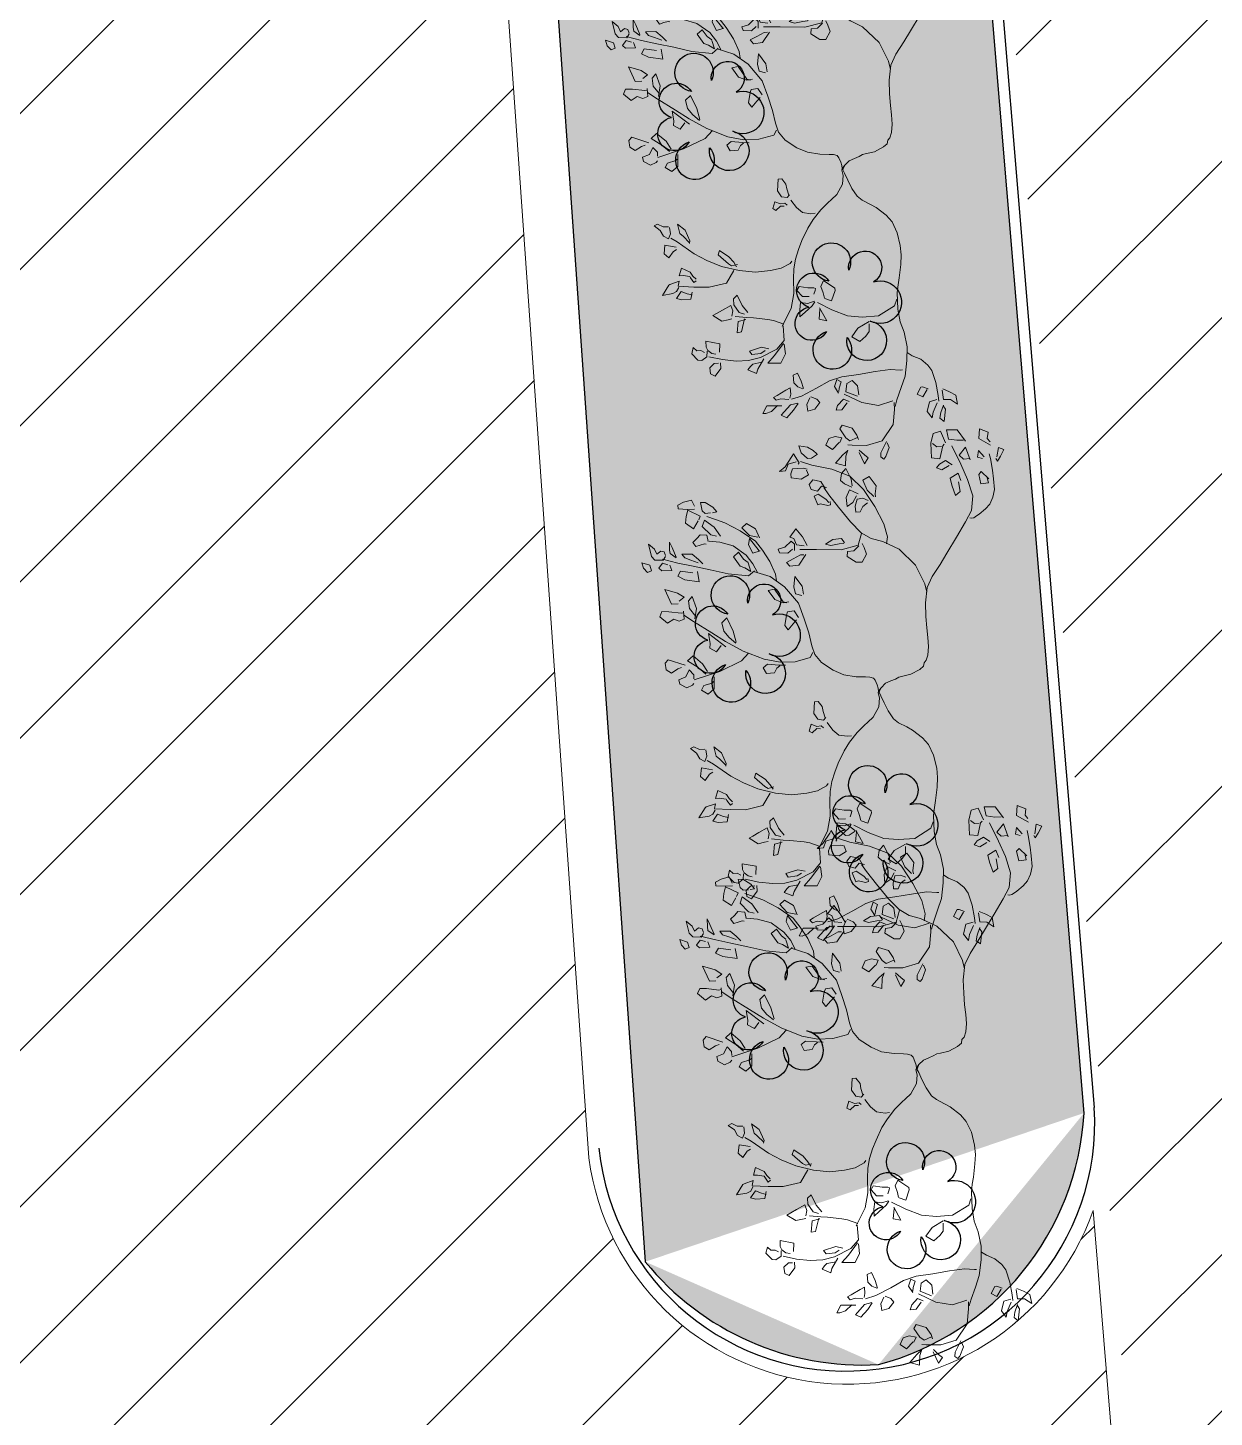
# Model space of a CAD drawing. Header units: millimetres. Extents: x 5637 to 6048, y 3385 to 3927.
# Drawn here: x 5665.1 to 5675.84, y 3657.66 to 3670.24 of the extents above; entities that cross this region are included whole.
import ezdxf

# ---------------------------------------------------------------- set-up
doc = ezdxf.new("R2010")
doc.units = ezdxf.units.MM
for name, color, linetype, lineweight in [('hatch', 253, 'Continuous', 13), ('road', 19, 'Continuous', 30), ('trees new', 7, 'Continuous', 20)]:
    doc.layers.add(name, color=color, linetype=linetype, lineweight=lineweight)
doc.layers.add('plants1', color=7, linetype='Continuous', true_color=0x89ee5d)
pattern_1 = [(45, (2816.3681, -1263.7476), (-0.265165043, 0.265165043), []), (135, (2816.3681, -1263.7476), (-0.79549513, 0.265165043), [0.9375, -0.5625])]
pattern_2 = [(45, (2816.3681, -1263.7476), (-0.70710678, 0.70710678), [])]

# ---------------------------------------------------------------- blocks, each defined once
blk = doc.blocks.new('F1')
at = {"color": 92, "linetype": 'Continuous'}
for p, q in [((1.0816, 0.0562), (1.0771, 0.0451)), ((1.0966, 0.0606), (1.0816, 0.0562)), ((1.0899, 0.048), (1.0966, 0.0606)), ((1.0908, 0.0362), (1.0899, 0.048)), ((1.0771, 0.0451), (1.0736, 0.0333)), ((1.0758, 0.0326), (1.0908, 0.0362)), ((1.0923, 0.025), (1.0969, 0.0134)), ((1.1136, 0.021), (1.0976, 0.026)), ((1.1134, 0.0339), (1.1003, 0.0372)), ((1.1016, 0.0366), (1.1071, 0.0411)), ((1.1071, 0.0411), (1.1274, 0.0409)), ((1.1228, 0.0333), (1.1134, 0.0339)), ((1.1274, 0.0409), (1.1228, 0.0333)), ((0.2958, -0.0077), (0.2984, 0.0018)), ((0.2984, 0.0018), (0.3104, -0.003)), ((1.0756, 0.009), (1.0733, -0.0005)), ((1.0901, 0.0012), (1.0771, 0.0072)), ((1.0861, -0.0088), (1.0901, 0.0012)), ((1.0969, 0.0134), (1.1136, 0.0111)), ((1.1234, 0.02), (1.1136, 0.021)), ((1.1136, 0.0111), (1.1234, 0.02)), ((0.2826, -0.0278), (0.2878, -0.0224)), ((0.2936, -0.0212), (0.2844, -0.0421)), ((0.3118, -0.0088), (0.2958, -0.0077)), ((0.3104, -0.003), (0.3188, -0.0071)), ((0.3188, -0.0071), (0.3148, -0.0102)), ((0.3498, -0.0187), (0.3388, -0.0326)), ((0.3568, -0.0187), (0.3463, -0.0224)), ((0.3595, -0.0313), (0.3568, -0.0187)), ((1.0733, -0.0005), (1.0739, -0.0036)), ((1.0739, -0.0036), (1.0861, -0.0088)), ((0.2678, -0.0425), (0.2719, -0.0276)), ((0.2844, -0.0421), (0.2678, -0.0425)), ((0.2719, -0.0276), (0.2826, -0.0278)), ((0.3138, -0.0299), (0.3043, -0.0404)), ((0.3043, -0.0404), (0.3156, -0.0409)), ((0.3156, -0.0409), (0.3171, -0.0326)), ((0.3388, -0.0326), (0.344, -0.0365)), ((0.344, -0.0365), (0.3595, -0.0313)), ((1.0482, -0.0369), (1.0488, -0.0402)), ((0.2904, -0.0636), (0.2731, -0.0792)), ((0.2903, -0.0781), (0.2891, -0.0672)), ((0.3211, -0.0529), (0.3004, -0.0626)), ((0.3004, -0.0626), (0.3151, -0.0721)), ((0.3151, -0.0721), (0.321, -0.0645)), ((0.321, -0.0645), (0.3191, -0.0539)), ((0.357, -0.0651), (0.3455, -0.0711)), ((0.3758, -0.0649), (0.3596, -0.069)), ((0.3828, -0.0721), (0.3758, -0.0649)), ((0.9311, -0.0574), (0.9423, -0.0601)), ((0.9423, -0.0601), (0.9618, -0.0856)), ((1.17, -0.052), (1.1898, -0.0597)), ((1.1796, -0.0467), (1.1721, -0.0508)), ((1.1956, -0.051), (1.1796, -0.0467)), ((1.1898, -0.0597), (1.1968, -0.0593)), ((1.2, -0.0541), (1.1956, -0.051)), ((1.1968, -0.0593), (1.2, -0.0541)), ((0.2731, -0.0792), (0.2748, -0.0972)), ((0.2748, -0.0972), (0.2898, -0.0924)), ((0.2898, -0.0924), (0.2903, -0.0781)), ((0.3321, -0.0823), (0.326, -0.0939)), ((0.3425, -0.0984), (0.334, -0.0872)), ((0.3455, -0.0711), (0.3551, -0.0835)), ((0.3551, -0.0835), (0.3663, -0.0796)), ((0.3663, -0.0796), (0.3828, -0.0721)), ((0.9618, -0.0856), (0.9662, -0.1123)), ((1.189, -0.0963), (1.1961, -0.087)), ((1.211, -0.0856), (1.1926, -0.0963)), ((1.1961, -0.087), (1.2005, -0.08)), ((1.2005, -0.08), (1.211, -0.0856)), ((0.2968, -0.0966), (0.2781, -0.1073)), ((0.2781, -0.1073), (0.2829, -0.1187)), ((0.3021, -0.1009), (0.2993, -0.0986)), ((0.3044, -0.1108), (0.2998, -0.1183)), ((0.324, -0.1036), (0.3021, -0.1009)), ((0.3033, -0.1032), (0.3044, -0.1108)), ((0.3241, -0.1177), (0.324, -0.1036)), ((0.326, -0.0939), (0.3331, -0.1036)), ((0.3331, -0.1036), (0.3398, -0.1081)), ((0.3398, -0.1081), (0.3425, -0.0984)), ((0.9662, -0.1123), (0.9666, -0.1371)), ((0.9726, -0.1003), (0.9854, -0.1179)), ((0.9896, -0.0986), (0.9766, -0.0999)), ((0.9974, -0.1036), (0.9896, -0.0986)), ((1.0073, -0.1127), (0.9974, -0.1036)), ((1.0008, -0.1268), (1.0073, -0.1127)), ((1.0816, -0.1092), (1.0738, -0.1191)), ((1.0966, -0.1059), (1.0816, -0.1092)), ((1.0936, -0.1278), (1.0993, -0.1079)), ((1.1531, -0.1117), (1.1498, -0.1289)), ((1.1641, -0.1026), (1.1531, -0.1117)), ((1.1713, -0.0995), (1.1641, -0.1026)), ((1.1748, -0.1133), (1.168, -0.1013)), ((1.1706, -0.1206), (1.1748, -0.1133)), ((1.201, -0.1179), (1.1908, -0.1156)), ((1.192, -0.1158), (1.1996, -0.1231)), ((0.2829, -0.1187), (0.2996, -0.121)), ((0.2996, -0.121), (0.3241, -0.1177)), ((0.9666, -0.1371), (0.959, -0.1645)), ((0.9854, -0.1179), (1.0008, -0.1268)), ((1.0738, -0.1191), (1.0799, -0.1274)), ((1.0748, -0.145), (1.0778, -0.1373)), ((1.0778, -0.1373), (1.0886, -0.1398)), ((1.0799, -0.1274), (1.0936, -0.1278)), ((1.0886, -0.1398), (1.0944, -0.1396)), ((1.1093, -0.121), (1.1064, -0.1307)), ((1.1064, -0.1307), (1.1178, -0.1396)), ((1.1241, -0.1317), (1.1119, -0.1241)), ((1.1178, -0.1396), (1.1261, -0.1413)), ((1.1261, -0.1413), (1.1241, -0.1317)), ((1.1498, -0.1289), (1.1566, -0.132)), ((1.1566, -0.132), (1.1706, -0.1206)), ((1.171, -0.1272), (1.1698, -0.1388)), ((1.1698, -0.1388), (1.1741, -0.1487)), ((1.1795, -0.1301), (1.171, -0.1272)), ((1.1918, -0.1411), (1.1793, -0.1311)), ((1.1996, -0.1231), (1.2145, -0.1338)), ((1.2173, -0.117), (1.201, -0.1179)), ((1.2145, -0.1338), (1.2173, -0.117)), ((0.9224, -0.1628), (0.9116, -0.1827)), ((0.9261, -0.162), (0.9224, -0.1628)), ((0.9439, -0.1661), (0.9261, -0.162)), ((1.0868, -0.1479), (1.0748, -0.145)), ((1.0969, -0.1398), (1.0868, -0.1479)), ((1.1741, -0.1487), (1.1858, -0.1527)), ((1.1858, -0.1527), (1.1918, -0.1411)), ((0.9116, -0.1827), (0.9216, -0.1862)), ((0.9216, -0.1862), (0.9322, -0.1812)), ((0.9322, -0.1812), (0.9406, -0.1783)), ((0.9411, -0.1775), (0.9439, -0.1661)), ((0.959, -0.1645), (0.9493, -0.1893)), ((0.9574, -0.185), (0.9782, -0.1711)), ((0.9769, -0.1841), (0.9599, -0.1841)), ((0.9782, -0.1711), (0.9769, -0.1841)), ((1.1073, -0.1854), (1.1106, -0.1754)), ((1.1106, -0.1754), (1.1158, -0.1696)), ((1.1158, -0.1696), (1.1273, -0.1771)), ((1.1273, -0.1771), (1.1319, -0.1883)), ((0.3648, -0.2191), (0.3791, -0.2059)), ((0.3791, -0.2059), (0.3928, -0.2061)), ((0.3976, -0.2079), (0.3878, -0.2202)), ((0.3928, -0.2061), (0.3978, -0.205)), ((0.9261, -0.1951), (0.9251, -0.198)), ((0.9251, -0.198), (0.9259, -0.2077)), ((0.9259, -0.2077), (0.9251, -0.2226)), ((0.9292, -0.1953), (0.9261, -0.1951)), ((0.9359, -0.1968), (0.9292, -0.1953)), ((0.9414, -0.2156), (0.9402, -0.2042)), ((0.9476, -0.1953), (0.9521, -0.2055)), ((0.9556, -0.1978), (0.9482, -0.1941)), ((0.9521, -0.2055), (0.9517, -0.2175)), ((0.9672, -0.2084), (0.9556, -0.1978)), ((0.9756, -0.2164), (0.9672, -0.2084)), ((1.0828, -0.2042), (1.0701, -0.2115)), ((1.0951, -0.1992), (1.0828, -0.2042)), ((1.0869, -0.2164), (1.0928, -0.209)), ((1.0928, -0.209), (1.0956, -0.2001)), ((1.1211, -0.191), (1.1094, -0.187)), ((1.1203, -0.2063), (1.1243, -0.2183)), ((1.1326, -0.2121), (1.1206, -0.2057)), ((1.1319, -0.1883), (1.1211, -0.191)), ((0.372, -0.2291), (0.3648, -0.2191)), ((0.3878, -0.2202), (0.372, -0.2291)), ((0.405, -0.217), (0.402, -0.2262)), ((0.402, -0.2262), (0.4045, -0.2353)), ((0.4158, -0.2249), (0.4093, -0.2175)), ((0.4253, -0.2282), (0.4158, -0.2249)), ((0.4263, -0.2357), (0.4253, -0.2282)), ((0.4778, -0.2202), (0.4843, -0.2162)), ((0.4912, -0.233), (0.482, -0.2253)), ((0.4843, -0.2162), (0.495, -0.2113)), ((0.495, -0.2113), (0.5087, -0.217)), ((0.5098, -0.2268), (0.5017, -0.2429)), ((0.5087, -0.217), (0.5098, -0.2268)), ((0.9251, -0.2226), (0.9321, -0.2255)), ((0.9321, -0.2255), (0.9414, -0.2156)), ((0.9517, -0.2175), (0.9641, -0.2177)), ((0.9641, -0.2177), (0.9756, -0.2164)), ((1.0701, -0.2115), (1.0743, -0.2187)), ((1.0743, -0.2187), (1.0869, -0.2164)), ((1.1063, -0.2195), (1.0958, -0.2212)), ((1.0958, -0.2212), (1.1004, -0.2282)), ((1.1004, -0.2282), (1.1106, -0.2421)), ((1.1129, -0.2202), (1.1063, -0.2195)), ((1.1154, -0.2351), (1.1156, -0.222)), ((1.1243, -0.2183), (1.1431, -0.232)), ((1.1271, -0.2326), (1.1294, -0.2576)), ((1.1464, -0.2224), (1.1326, -0.2121)), ((1.1431, -0.232), (1.1464, -0.2224)), ((0.3721, -0.2483), (0.355, -0.2591)), ((0.3831, -0.2456), (0.3721, -0.2483)), ((0.3811, -0.2591), (0.3855, -0.246)), ((0.3955, -0.2346), (0.3901, -0.2498)), ((0.3901, -0.2498), (0.4036, -0.2537)), ((0.4106, -0.2419), (0.3993, -0.2369)), ((0.4036, -0.2537), (0.4183, -0.251)), ((0.4045, -0.2353), (0.4168, -0.2373)), ((0.4183, -0.251), (0.4106, -0.2419)), ((0.4168, -0.2373), (0.4263, -0.2357)), ((0.4796, -0.2493), (0.473, -0.2551)), ((0.473, -0.2551), (0.476, -0.2698)), ((0.4823, -0.2585), (0.4805, -0.2504)), ((0.4935, -0.2431), (0.4912, -0.233)), ((0.5017, -0.2429), (0.4935, -0.2431)), ((0.7644, -0.2585), (0.7747, -0.2541)), ((0.7739, -0.2529), (0.7789, -0.2568)), ((0.7915, -0.2556), (0.7887, -0.2593)), ((0.884, -0.2388), (0.8881, -0.2413)), ((1.0176, -0.2388), (1.0335, -0.2498)), ((1.0241, -0.2382), (1.0401, -0.2346)), ((1.0401, -0.2346), (1.0561, -0.2407)), ((1.0583, -0.2626), (1.0449, -0.2531)), ((1.0561, -0.2407), (1.0583, -0.2626)), ((1.1106, -0.2421), (1.1146, -0.2477)), ((1.1146, -0.2477), (1.1189, -0.2429)), ((1.1189, -0.2429), (1.1154, -0.2351)), ((1.1381, -0.2489), (1.1273, -0.2396)), ((1.1426, -0.2582), (1.1381, -0.2489)), ((0.355, -0.2591), (0.3643, -0.2655)), ((0.3643, -0.2655), (0.376, -0.2661)), ((0.376, -0.2661), (0.3811, -0.2591)), ((0.413, -0.28), (0.418, -0.2787)), ((0.418, -0.2787), (0.4198, -0.2835)), ((0.476, -0.2698), (0.4845, -0.281)), ((0.4863, -0.2719), (0.4823, -0.2585)), ((0.4845, -0.281), (0.4863, -0.2719)), ((0.7484, -0.2686), (0.7564, -0.2607)), ((0.7494, -0.2746), (0.7484, -0.2686)), ((0.769, -0.2738), (0.7494, -0.2746)), ((0.7564, -0.2607), (0.7644, -0.2585)), ((0.7782, -0.2659), (0.769, -0.2738)), ((0.7789, -0.2568), (0.7782, -0.2659)), ((0.7904, -0.2669), (0.7877, -0.2765)), ((0.7877, -0.2765), (0.7994, -0.279)), ((0.7887, -0.2593), (0.7904, -0.2669)), ((0.7939, -0.2661), (0.7935, -0.2601)), ((0.8019, -0.2732), (0.7939, -0.2661)), ((0.7994, -0.279), (0.8019, -0.2732)), ((1.0326, -0.2756), (1.0408, -0.2951)), ((1.0429, -0.2756), (1.0376, -0.269)), ((1.0463, -0.2905), (1.0429, -0.2756)), ((1.0514, -0.2701), (1.0696, -0.2785)), ((1.0621, -0.2876), (1.0576, -0.2727)), ((1.0696, -0.2785), (1.0771, -0.2798)), ((1.1294, -0.2576), (1.1428, -0.2632)), ((1.1428, -0.2632), (1.1426, -0.2582)), ((0.3806, -0.2986), (0.3793, -0.3125)), ((0.3918, -0.2905), (0.3806, -0.2986)), ((0.3888, -0.297), (0.3901, -0.2881)), ((0.3975, -0.3028), (0.3888, -0.297)), ((0.3958, -0.3137), (0.3975, -0.3028)), ((0.4025, -0.3011), (0.4096, -0.2874)), ((0.4063, -0.3075), (0.4025, -0.3011)), ((0.4203, -0.2999), (0.4063, -0.3075)), ((0.4096, -0.2874), (0.4146, -0.2819)), ((0.4198, -0.2835), (0.4183, -0.2957)), ((0.4183, -0.2957), (0.4203, -0.2999)), ((1.0408, -0.2951), (1.0463, -0.2905)), ((1.0663, -0.2912), (1.0621, -0.2876)), ((1.0724, -0.2947), (1.0663, -0.2912)), ((1.0771, -0.2798), (1.0724, -0.2947)), ((0.3255, -0.3262), (0.3305, -0.3162)), ((0.3305, -0.3162), (0.3351, -0.3096)), ((0.336, -0.3086), (0.3436, -0.3183)), ((0.3448, -0.3245), (0.336, -0.3363)), ((0.3436, -0.3183), (0.3448, -0.3245)), ((0.3616, -0.3303), (0.3626, -0.3235)), ((0.3641, -0.3243), (0.3715, -0.3206)), ((0.3715, -0.3206), (0.38, -0.3317)), ((0.3793, -0.3125), (0.3876, -0.3177)), ((0.3876, -0.3177), (0.3958, -0.3137)), ((0.4763, -0.3208), (0.4636, -0.3328)), ((0.4897, -0.3113), (0.4763, -0.3208)), ((0.4905, -0.3293), (0.4908, -0.3166)), ((0.5052, -0.3121), (0.5238, -0.322)), ((0.5067, -0.3212), (0.506, -0.3158)), ((0.5145, -0.3326), (0.5067, -0.3212)), ((0.5238, -0.322), (0.5273, -0.3373)), ((0.5587, -0.3133), (0.5433, -0.3274)), ((0.5718, -0.31), (0.5587, -0.3133)), ((0.561, -0.3272), (0.5722, -0.3231)), ((0.5722, -0.3231), (0.574, -0.3125)), ((0.6112, -0.3148), (0.6012, -0.3228)), ((0.6012, -0.3228), (0.6038, -0.3336)), ((0.6228, -0.3226), (0.6157, -0.3173)), ((0.6335, -0.3299), (0.6228, -0.3226)), ((0.9662, -0.3146), (0.9497, -0.3245)), ((0.9497, -0.3245), (0.9561, -0.3301)), ((0.9767, -0.304), (0.9662, -0.3146)), ((0.9662, -0.3286), (0.9782, -0.3187)), ((0.9782, -0.3187), (0.9799, -0.3094)), ((1.0103, -0.3115), (0.9879, -0.3084)), ((0.9889, -0.3065), (0.9934, -0.3189)), ((0.9934, -0.3189), (1.0124, -0.3187)), ((1.0124, -0.3187), (1.0103, -0.3115)), ((0.3248, -0.3409), (0.3255, -0.3262)), ((0.336, -0.3363), (0.3248, -0.3409)), ((0.3533, -0.338), (0.3388, -0.3489)), ((0.3388, -0.3489), (0.3435, -0.351)), ((0.3571, -0.356), (0.3518, -0.3429)), ((0.3556, -0.3394), (0.3533, -0.338)), ((0.364, -0.3479), (0.3616, -0.3303)), ((0.373, -0.3502), (0.364, -0.3479)), ((0.3796, -0.3489), (0.373, -0.3502)), ((0.38, -0.3317), (0.3796, -0.3489)), ((0.4636, -0.3328), (0.4785, -0.3417)), ((0.4785, -0.3417), (0.4805, -0.3346)), ((0.4805, -0.3346), (0.4905, -0.3293)), ((0.4895, -0.3328), (0.485, -0.339)), ((0.485, -0.339), (0.4963, -0.3483)), ((0.5005, -0.332), (0.4895, -0.3328)), ((0.4963, -0.3483), (0.5007, -0.3595)), ((0.5058, -0.3423), (0.4982, -0.3353)), ((0.5067, -0.3566), (0.5058, -0.3423)), ((0.5213, -0.3433), (0.5145, -0.3326)), ((0.5273, -0.3373), (0.5213, -0.3433)), ((0.5433, -0.3274), (0.561, -0.3272)), ((0.568, -0.3593), (0.5877, -0.3425)), ((0.5892, -0.3425), (0.5853, -0.3566)), ((0.5867, -0.333), (0.5892, -0.3425)), ((0.5877, -0.3425), (0.5888, -0.3365)), ((0.6038, -0.3336), (0.6095, -0.3351)), ((0.6095, -0.3351), (0.6268, -0.3361)), ((0.6268, -0.3361), (0.6335, -0.3299)), ((0.6932, -0.3286), (0.6939, -0.34)), ((0.6939, -0.34), (0.6942, -0.3587)), ((0.6992, -0.3429), (0.6949, -0.3382)), ((0.7075, -0.346), (0.6992, -0.3429)), ((0.71, -0.3593), (0.7075, -0.346)), ((0.8777, -0.3609), (0.8867, -0.3444)), ((0.8989, -0.3442), (0.8854, -0.3626)), ((0.8867, -0.3444), (0.8952, -0.3355)), ((0.8952, -0.3355), (0.9021, -0.3299)), ((0.8981, -0.3288), (0.9014, -0.3384)), ((0.9014, -0.3384), (0.8989, -0.3442)), ((0.9561, -0.3301), (0.9662, -0.3286)), ((0.9766, -0.3293), (0.9676, -0.3336)), ((0.9676, -0.3336), (0.9767, -0.3469)), ((0.9857, -0.3301), (0.9766, -0.3293)), ((0.9767, -0.3469), (0.9834, -0.356)), ((0.9876, -0.3622), (0.9954, -0.346)), ((0.9919, -0.3355), (0.9901, -0.3297)), ((0.9954, -0.346), (0.9919, -0.3355)), ((1.0334, -0.346), (1.0313, -0.3694)), ((1.0473, -0.345), (1.0334, -0.346)), ((1.0651, -0.3417), (1.0746, -0.3404)), ((1.0673, -0.352), (1.0663, -0.3452)), ((1.0746, -0.3404), (1.0883, -0.3487)), ((1.0883, -0.3487), (1.0853, -0.3564)), ((0.3435, -0.351), (0.3618, -0.3607)), ((0.3686, -0.3593), (0.3571, -0.356)), ((0.3618, -0.3607), (0.3708, -0.3696)), ((0.3708, -0.3696), (0.3686, -0.3593)), ((0.5007, -0.3595), (0.5067, -0.3566)), ((0.571, -0.3694), (0.568, -0.3593)), ((0.5853, -0.3566), (0.571, -0.3694)), ((0.6942, -0.3587), (0.7009, -0.3653)), ((0.7009, -0.3653), (0.71, -0.3593)), ((0.8854, -0.3626), (0.8777, -0.3609)), ((0.9834, -0.356), (0.9876, -0.3622)), ((1.0313, -0.3694), (1.0411, -0.3682)), ((1.0411, -0.3682), (1.0464, -0.3649)), ((1.0464, -0.3649), (1.0508, -0.3578)), ((1.0478, -0.3763), (1.0504, -0.3701)), ((1.0479, -0.3659), (1.0571, -0.3653)), ((1.0508, -0.3578), (1.0514, -0.3506)), ((1.0571, -0.3653), (1.0641, -0.3732)), ((1.0751, -0.3589), (1.0673, -0.352)), ((1.0853, -0.3564), (1.0751, -0.3589)), ((0.4848, -0.3924), (0.4701, -0.4001)), ((0.4823, -0.4092), (0.4838, -0.3949)), ((0.5063, -0.3905), (0.4875, -0.4086)), ((0.5112, -0.4009), (0.5062, -0.3893)), ((0.9247, -0.4017), (0.9296, -0.3955)), ((0.9321, -0.3951), (0.9354, -0.3986)), ((1.0441, -0.3895), (1.0489, -0.3831)), ((1.0546, -0.391), (1.0441, -0.3895)), ((1.0489, -0.3831), (1.0478, -0.3763)), ((1.0641, -0.3798), (1.0546, -0.391)), ((1.0641, -0.3732), (1.0641, -0.3798)), ((0.4701, -0.4001), (0.4625, -0.416)), ((0.4625, -0.416), (0.4705, -0.4231)), ((0.4705, -0.4231), (0.4823, -0.4092)), ((0.4875, -0.4086), (0.4978, -0.4096)), ((0.4978, -0.4096), (0.5112, -0.4009)), ((0.512, -0.4247), (0.5225, -0.4154)), ((0.5225, -0.4154), (0.5273, -0.4073)), ((0.5283, -0.4073), (0.542, -0.4015)), ((0.5368, -0.4119), (0.5348, -0.4202)), ((0.542, -0.4015), (0.5368, -0.4119)), ((0.6622, -0.4144), (0.6443, -0.4214)), ((0.6557, -0.427), (0.6639, -0.415)), ((0.8492, -0.4216), (0.8666, -0.4119)), ((0.8691, -0.4129), (0.8604, -0.4235)), ((0.8666, -0.4119), (0.8711, -0.4123)), ((0.9131, -0.422), (0.9184, -0.4067)), ((0.9184, -0.4067), (0.9247, -0.4017)), ((0.9261, -0.4063), (0.9254, -0.4177)), ((0.9254, -0.4177), (0.9264, -0.4243)), ((0.9279, -0.405), (0.9261, -0.4063)), ((0.9354, -0.3986), (0.9279, -0.405)), ((0.9514, -0.4003), (0.9636, -0.4013)), ((0.9522, -0.4185), (0.9552, -0.4081)), ((0.9647, -0.4253), (0.9522, -0.4185)), ((0.9552, -0.4081), (0.9564, -0.3999)), ((0.9636, -0.4013), (0.9662, -0.4162)), ((0.9662, -0.4162), (0.9647, -0.4253)), ((0.5202, -0.4328), (0.512, -0.4247)), ((0.5348, -0.4202), (0.5202, -0.4328)), ((0.6443, -0.4214), (0.6235, -0.434)), ((0.6235, -0.434), (0.6322, -0.4415)), ((0.6322, -0.4415), (0.646, -0.4371)), ((0.646, -0.4371), (0.6557, -0.427)), ((0.6719, -0.4309), (0.6525, -0.4622)), ((0.6815, -0.4458), (0.6704, -0.4394)), ((0.8407, -0.4353), (0.8492, -0.4216)), ((0.8559, -0.4299), (0.8407, -0.4353)), ((0.8604, -0.4235), (0.8559, -0.4299)), ((0.8791, -0.434), (0.8777, -0.4529)), ((0.8872, -0.4382), (0.8831, -0.4332)), ((0.8982, -0.4446), (0.8872, -0.4382)), ((0.9264, -0.4243), (0.9131, -0.422)), ((0.9354, -0.4235), (0.9422, -0.4384)), ((0.9437, -0.4247), (0.9354, -0.4235)), ((0.9422, -0.4384), (0.9436, -0.4402)), ((0.9436, -0.4402), (0.9617, -0.4493)), ((0.9532, -0.4262), (0.9461, -0.4233)), ((0.9572, -0.4322), (0.9532, -0.4262)), ((0.9617, -0.4493), (0.9572, -0.4322)), ((0.4878, -0.4576), (0.4738, -0.4698)), ((0.4875, -0.474), (0.4887, -0.4645)), ((0.6525, -0.4622), (0.6687, -0.4578)), ((0.6687, -0.4578), (0.6765, -0.4576)), ((0.6765, -0.4576), (0.6815, -0.4458)), ((0.7162, -0.458), (0.704, -0.4676)), ((0.711, -0.4742), (0.7207, -0.4603)), ((0.724, -0.4458), (0.744, -0.444)), ((0.7344, -0.4483), (0.7319, -0.446)), ((0.74, -0.4618), (0.7344, -0.4483)), ((0.7479, -0.4649), (0.74, -0.4618)), ((0.744, -0.444), (0.7537, -0.4531)), ((0.7537, -0.4531), (0.7479, -0.4649)), ((0.8436, -0.4686), (0.8472, -0.4589)), ((0.8472, -0.4589), (0.8461, -0.4498)), ((0.8471, -0.4481), (0.8576, -0.4456)), ((0.8539, -0.4632), (0.8471, -0.474)), ((0.8627, -0.4568), (0.8539, -0.4632)), ((0.8576, -0.4456), (0.8664, -0.4481)), ((0.8664, -0.4481), (0.8627, -0.4568)), ((0.8777, -0.4529), (0.8922, -0.4529)), ((0.8922, -0.4529), (0.8982, -0.4446)), ((0.4408, -0.4748), (0.4341, -0.4887)), ((0.4341, -0.4887), (0.435, -0.4963)), ((0.448, -0.4678), (0.4408, -0.4748)), ((0.4501, -0.4748), (0.448, -0.4678)), ((0.4485, -0.492), (0.4525, -0.4866)), ((0.4525, -0.4866), (0.4508, -0.4777)), ((0.4738, -0.4698), (0.4636, -0.487)), ((0.4636, -0.487), (0.4745, -0.4895)), ((0.4745, -0.4895), (0.4875, -0.474)), ((0.499, -0.4771), (0.4885, -0.4804)), ((0.4885, -0.4804), (0.4888, -0.4918)), ((0.5035, -0.4831), (0.5038, -0.48)), ((0.5062, -0.4899), (0.5035, -0.4831)), ((0.537, -0.4825), (0.5302, -0.4908)), ((0.5508, -0.4905), (0.5673, -0.4858)), ((0.5673, -0.4858), (0.5663, -0.51)), ((0.6123, -0.486), (0.5932, -0.4955)), ((0.6302, -0.4872), (0.6123, -0.486)), ((0.6137, -0.4976), (0.6258, -0.486)), ((0.704, -0.4676), (0.6922, -0.4845)), ((0.6922, -0.4845), (0.7015, -0.4928)), ((0.7015, -0.4928), (0.711, -0.4742)), ((0.7234, -0.4802), (0.7162, -0.4885)), ((0.7162, -0.4885), (0.7285, -0.4934)), ((0.7302, -0.4794), (0.7234, -0.4802)), ((0.7412, -0.4808), (0.7379, -0.4785)), ((0.7464, -0.4897), (0.7412, -0.4808)), ((0.8471, -0.474), (0.8436, -0.4686)), ((0.4421, -0.5059), (0.4323, -0.5119)), ((0.4323, -0.5119), (0.4371, -0.5249)), ((0.435, -0.4963), (0.4485, -0.492)), ((0.4486, -0.517), (0.4468, -0.505)), ((0.4576, -0.4945), (0.4496, -0.5162)), ((0.464, -0.4963), (0.4576, -0.4945)), ((0.4798, -0.5036), (0.466, -0.4974)), ((0.4718, -0.5183), (0.4798, -0.5036)), ((0.4888, -0.4918), (0.4955, -0.4966)), ((0.4955, -0.4966), (0.5027, -0.503)), ((0.5027, -0.503), (0.5093, -0.4968)), ((0.5093, -0.4968), (0.5062, -0.4899)), ((0.5302, -0.4908), (0.5225, -0.5019)), ((0.5225, -0.5019), (0.5243, -0.5191)), ((0.53, -0.5137), (0.5325, -0.5032)), ((0.5325, -0.5032), (0.5358, -0.4905)), ((0.5528, -0.5185), (0.5537, -0.4978)), ((0.5663, -0.51), (0.5617, -0.5226)), ((0.5898, -0.5204), (0.5957, -0.5088)), ((0.5932, -0.4955), (0.6007, -0.5007)), ((0.5957, -0.5088), (0.6028, -0.5162)), ((0.6007, -0.5007), (0.6137, -0.4976)), ((0.6188, -0.5075), (0.6323, -0.505)), ((0.6227, -0.511), (0.6217, -0.5073)), ((0.6222, -0.532), (0.6227, -0.511)), ((0.6323, -0.505), (0.6362, -0.5131)), ((0.709, -0.4961), (0.7024, -0.5251)), ((0.7164, -0.5079), (0.7135, -0.5021)), ((0.7242, -0.5177), (0.7164, -0.5079)), ((0.7285, -0.4934), (0.7342, -0.5042)), ((0.7342, -0.5042), (0.7415, -0.5019)), ((0.7415, -0.5019), (0.7464, -0.4897)), ((0.4371, -0.5249), (0.443, -0.5336)), ((0.443, -0.5336), (0.4493, -0.5326)), ((0.4493, -0.5326), (0.4486, -0.517)), ((0.4496, -0.5162), (0.4606, -0.5179)), ((0.4606, -0.5179), (0.4718, -0.5183)), ((0.53, -0.528), (0.5145, -0.5365)), ((0.5243, -0.5191), (0.53, -0.5137)), ((0.525, -0.5388), (0.5313, -0.528)), ((0.5527, -0.5332), (0.5443, -0.5373)), ((0.5552, -0.5502), (0.5527, -0.5332)), ((0.5617, -0.5226), (0.5528, -0.5185)), ((0.5857, -0.5421), (0.5898, -0.5204)), ((0.6093, -0.5284), (0.5857, -0.5421)), ((0.6077, -0.5177), (0.6093, -0.5284)), ((0.6232, -0.5433), (0.6222, -0.532)), ((0.6415, -0.532), (0.632, -0.546)), ((0.6362, -0.5131), (0.6337, -0.5226)), ((0.6337, -0.5226), (0.6415, -0.532)), ((0.7024, -0.5251), (0.7087, -0.5297)), ((0.7087, -0.5297), (0.7197, -0.527)), ((0.7197, -0.527), (0.7242, -0.5177)), ((0.5145, -0.5365), (0.5058, -0.5417)), ((0.5058, -0.5417), (0.5192, -0.5402)), ((0.5192, -0.5402), (0.525, -0.5388)), ((0.5232, -0.5489), (0.5222, -0.5549)), ((0.5222, -0.5549), (0.5283, -0.5609)), ((0.5292, -0.546), (0.5232, -0.5489)), ((0.5372, -0.5493), (0.5307, -0.546)), ((0.5383, -0.5632), (0.5372, -0.5493)), ((0.544, -0.5409), (0.5423, -0.5502)), ((0.5423, -0.5502), (0.5512, -0.5556)), ((0.5512, -0.5556), (0.5552, -0.5502)), ((0.632, -0.546), (0.6232, -0.5433)), ((0.5202, -0.5659), (0.5127, -0.5765)), ((0.5127, -0.5765), (0.5327, -0.5696)), ((0.5283, -0.5609), (0.5202, -0.5659)), ((0.5327, -0.5696), (0.5383, -0.5632)), ((0.5477, -0.5711), (0.5447, -0.5845)), ((0.5447, -0.5845), (0.5538, -0.5808)), ((0.5565, -0.5672), (0.5478, -0.5709)), ((0.5538, -0.5808), (0.56, -0.5738)), ((0.56, -0.5738), (0.5565, -0.5672))]:
    blk.add_line(p, q, dxfattribs=at)
at = {"color": 33, "linetype": 'Continuous'}
for p, q in [((1.0488, -0.0402), (1.0492, -0.0574)), ((1.0492, -0.0574), (1.0552, -0.0821)), ((1.0552, -0.0821), (1.0626, -0.1094)), ((0.5351, -0.1092), (0.5053, -0.1274)), ((0.5487, -0.1046), (0.5351, -0.1092)), ((1.0626, -0.1094), (1.0691, -0.1369)), ((0.5053, -0.1274), (0.4816, -0.1576)), ((1.0691, -0.1369), (1.0781, -0.157)), ((0.4816, -0.1576), (0.4712, -0.1858)), ((1.0781, -0.157), (1.0924, -0.1773)), ((0.4628, -0.179), (0.4413, -0.1868)), ((0.4746, -0.1794), (0.4628, -0.179)), ((0.4712, -0.1858), (0.468, -0.2055)), ((1.0924, -0.1773), (1.1079, -0.2011)), ((0.4141, -0.2046), (0.3874, -0.2262)), ((0.4413, -0.1868), (0.4141, -0.2046)), ((0.468, -0.2055), (0.4599, -0.2231)), ((0.8004, -0.2071), (0.802, -0.2144)), ((1.1079, -0.2011), (1.1147, -0.2175)), ((0.3874, -0.2262), (0.3673, -0.251)), ((0.4599, -0.2231), (0.4435, -0.2427)), ((0.8012, -0.2286), (0.7939, -0.2396)), ((0.802, -0.2144), (0.8012, -0.2286)), ((0.3673, -0.251), (0.3585, -0.2825)), ((0.4435, -0.2427), (0.421, -0.2651)), ((0.7939, -0.2396), (0.7824, -0.2502)), ((0.8881, -0.2413), (0.8977, -0.2556)), ((0.8977, -0.2556), (0.9033, -0.2729)), ((0.9933, -0.2431), (1.0176, -0.2388)), ((1.0449, -0.2531), (1.0229, -0.2398)), ((1.0335, -0.2498), (1.05, -0.2758)), ((0.421, -0.2651), (0.4017, -0.2833)), ((0.9033, -0.2729), (0.9084, -0.2974)), ((1.0339, -0.2632), (1.0326, -0.2756)), ((1.05, -0.2758), (1.0568, -0.2951)), ((0.3585, -0.2825), (0.3551, -0.3162)), ((0.4017, -0.2833), (0.3904, -0.293)), ((0.6677, -0.2852), (0.6765, -0.2887)), ((0.6765, -0.2887), (0.6858, -0.3133)), ((0.9084, -0.2974), (0.9082, -0.3249)), ((1.0568, -0.2951), (1.0596, -0.3158)), ((0.3551, -0.3162), (0.3508, -0.3357)), ((0.6858, -0.3133), (0.689, -0.3382)), ((0.9082, -0.3249), (0.9039, -0.3551)), ((1.0596, -0.3158), (1.0594, -0.339)), ((0.689, -0.3382), (0.6866, -0.3653)), ((1.0594, -0.339), (1.0568, -0.362)), ((0.5224, -0.3711), (0.5047, -0.3852)), ((0.5427, -0.3595), (0.5224, -0.3711)), ((0.5536, -0.357), (0.5427, -0.3595)), ((0.6866, -0.3653), (0.6761, -0.4013)), ((0.9039, -0.3551), (0.8963, -0.3804)), ((0.5047, -0.3852), (0.4909, -0.3986)), ((0.5403, -0.3953), (0.5499, -0.4046)), ((0.8963, -0.3804), (0.8871, -0.4026)), ((0.4909, -0.3986), (0.4762, -0.4253)), ((0.5499, -0.4046), (0.5499, -0.439)), ((0.6761, -0.4013), (0.6628, -0.4324)), ((0.8871, -0.4026), (0.8698, -0.4332)), ((0.4762, -0.4253), (0.465, -0.4522)), ((0.5499, -0.439), (0.5459, -0.4696)), ((0.6628, -0.4324), (0.6506, -0.4568)), ((0.8698, -0.4332), (0.8648, -0.4444)), ((0.465, -0.4522), (0.4609, -0.4684)), ((0.6506, -0.4568), (0.6345, -0.4891)), ((0.4609, -0.4684), (0.4573, -0.4833)), ((0.5459, -0.4696), (0.5425, -0.4984)), ((0.6345, -0.4891), (0.6255, -0.5061)), ((0.5425, -0.4984), (0.5395, -0.5243)), ((0.5395, -0.5243), (0.5355, -0.5508))]:
    blk.add_line(p, q, dxfattribs=at)
for points in [[(1.0186, -0.0315), (1.0229, -0.0228), (1.0275, -0.0081), (1.0361, 0.0047), (1.0446, 0.0121), (1.0641, 0.0206), (1.0851, 0.0266), (1.0944, 0.0287)], [(0.4182, -0.0442), (0.4184, -0.0411), (0.4171, -0.0375), (0.4135, -0.0334), (0.4103, -0.0293), (0.4007, -0.0199), (0.3918, -0.0131), (0.38, -0.0092), (0.3669, -0.0079), (0.3492, -0.011), (0.335, -0.0142), (0.3157, -0.0193), (0.3079, -0.022)], [(0.7235, -0.1682), (0.7217, -0.1676), (0.7155, -0.1655), (0.7075, -0.1587), (0.7026, -0.1502), (0.6988, -0.1429), (0.695, -0.1375), (0.6928, -0.1311), (0.6884, -0.1179), (0.6791, -0.104), (0.6731, -0.098), (0.6671, -0.0978), (0.6626, -0.0945), (0.6536, -0.0926), (0.6395, -0.0928), (0.6243, -0.0953), (0.6086, -0.0988), (0.5895, -0.1021), (0.5668, -0.105), (0.5411, -0.1046), (0.522, -0.0978), (0.5003, -0.0866), (0.4808, -0.0771), (0.4525, -0.0638), (0.4254, -0.0512), (0.4057, -0.0427), (0.381, -0.0431), (0.3543, -0.0541), (0.3298, -0.0678), (0.3008, -0.0858)], [(0.7235, -0.1682), (0.7289, -0.1645), (0.7402, -0.1582), (0.7531, -0.15), (0.7655, -0.1398), (0.7713, -0.1309), (0.777, -0.1164), (0.7812, -0.1065), (0.7926, -0.0883), (0.8029, -0.0777), (0.82, -0.0672), (0.8411, -0.0601), (0.8565, -0.057), (0.8726, -0.0564), (0.8951, -0.0568), (0.9069, -0.0576), (0.92, -0.0578), (0.9473, -0.0541), (0.9682, -0.0485), (0.9851, -0.0402), (1.0088, -0.0328), (1.0315, -0.0309), (1.058, -0.0315), (1.0779, -0.0361), (1.0988, -0.0413), (1.1105, -0.0433)], [(1.1036, -0.0454), (1.1153, -0.0442), (1.1406, -0.044), (1.1695, -0.0597), (1.1798, -0.0848), (1.182, -0.109), (1.182, -0.1162)], [(1.1012, -0.0481), (1.1111, -0.0715), (1.1091, -0.0995), (1.098, -0.1301)], [(0.7155, -0.1655), (0.7217, -0.1692), (0.7167, -0.1703), (0.7111, -0.1727), (0.704, -0.1765), (0.7008, -0.18), (0.6998, -0.1862), (0.7, -0.1932), (0.7012, -0.2088), (0.7, -0.2299), (0.694, -0.2481), (0.6831, -0.269), (0.6707, -0.2816), (0.6566, -0.2879), (0.6355, -0.2951), (0.6126, -0.3048), (0.5877, -0.3166), (0.5622, -0.3427), (0.5477, -0.3684), (0.5415, -0.397)], [(0.7217, -0.1692), (0.7245, -0.1698), (0.7328, -0.1667), (0.7476, -0.1665), (0.7657, -0.1744), (0.775, -0.1825), (0.7812, -0.1879), (0.794, -0.1984), (0.8113, -0.2096), (0.8266, -0.2173), (0.8483, -0.2251), (0.8636, -0.2297), (0.88, -0.233), (0.8967, -0.2344), (0.9134, -0.2332), (0.9379, -0.2305), (0.9632, -0.2324), (0.9943, -0.2446)], [(0.4611, -0.2226), (0.4814, -0.2262), (0.4917, -0.2541), (0.4951, -0.2953), (0.4977, -0.3233)], [(0.9903, -0.2421), (0.9859, -0.2601), (0.9851, -0.2698), (0.9847, -0.2937), (0.9853, -0.305), (0.9853, -0.3243)], [(0.909, -0.334), (0.9311, -0.3444), (0.9407, -0.3725), (0.9429, -0.398), (0.9441, -0.4245)], [(0.5429, -0.3903), (0.5288, -0.399), (0.5156, -0.4119), (0.5023, -0.4346), (0.4981, -0.458), (0.4981, -0.4758)], [(0.6791, -0.3924), (0.693, -0.4028), (0.7137, -0.4371), (0.7322, -0.4787)]]:
    blk.add_lwpolyline(points, dxfattribs=at)

msp = doc.modelspace()

# ---------------------------------------------------------------- hatches: boundary and pattern name
at = {"layer": 'hatch'}
h = msp.add_hatch(dxfattribs=at)
h.set_pattern_fill('ANSI31', color=256, scale=8, style=0)
h.set_pattern_definition(pattern_2)
edge = h.paths.add_edge_path()
edge.add_line((5681.718, 3662.745), (5708.38, 3664.934))
edge.add_arc((5713.219, 3667.179), 5.335, 204.8917, 275.5225)
edge.add_line((5713.733, 3661.869), (5818.562, 3671.059))
edge.add_arc((5814.821, 3690.234), 19.536, 281.0392, 345.4537)
edge.add_arc((5828.918, 3687.613), 5.329, 334.6044, 439.8122)
edge.add_line((5829.86, 3692.857), (5821.197, 3693.928))
edge.add_line((5821.197, 3693.928), (5821.163, 3698.626))
edge.add_line((5821.163, 3698.626), (5822.751, 3698.67))
edge.add_arc((5822.674, 3701.446), 2.777, 271.5898, 361.9955)
edge.add_arc((5787.812, 3700.231), 37.66, 1.9955, 27.7471)
edge.add_line((5821.141, 3717.765), (5815.111, 3730.653))
edge.add_arc((5808.837, 3727.717), 6.926, 25.0759, 80.9102)
edge.add_line((5809.932, 3734.557), (5816.866, 3735.208))
edge.add_line((5816.866, 3735.208), (5822.086, 3738.739))
edge.add_arc((5826.047, 3735.447), 5.15, 140.2743, 208.703)
edge.add_line((5821.53, 3732.974), (5832.004, 3711.476))
edge.add_line((5832.004, 3711.476), (5839.078, 3695.803))
edge.add_line((5839.078, 3695.803), (5843.714, 3685.87))
edge.add_line((5843.714, 3685.87), (5839.002, 3683.445))
edge.add_arc((5812.028, 3691.913), 28.272, 321.435, 342.5709, ccw=False)
edge.add_arc((5815.074, 3690.732), 25.173, 273.7863, 319.2136, ccw=False)
edge.add_line((5816.736, 3665.614), (5796.147, 3663.794))
edge.add_line((5796.147, 3663.794), (5694.835, 3654.877))
edge.add_line((5694.835, 3654.877), (5688.624, 3654.402))
edge.add_line((5688.624, 3654.402), (5675.285, 3653.372))
edge.add_line((5675.285, 3653.372), (5681.718, 3662.745))
h = msp.add_hatch(dxfattribs=at)
h.set_pattern_fill('ANSI31', color=256, scale=8, style=0)
h.set_pattern_definition(pattern_2)
edge = h.paths.add_edge_path()
edge.add_line((5690.403, 3726.92), (5676.342, 3711.333))
edge.add_arc((5689.847, 3699.119), 18.209, 137.8721, 181.0321)
edge.add_line((5671.641, 3698.791), (5672.115, 3693.144))
edge.add_line((5672.115, 3693.144), (5669.546, 3689.924))
edge.add_line((5669.546, 3689.924), (5670.292, 3680.015))
edge.add_line((5670.292, 3680.015), (5673.582, 3675.66))
edge.add_line((5673.582, 3675.66), (5675.185, 3655.913))
edge.add_line((5675.185, 3655.913), (5681.705, 3662.788))
edge.add_arc((5683.634, 3668.62), 6.143, 191.6977, 251.6977, ccw=False)
edge.add_line((5677.618, 3667.374), (5674.986, 3697.691))
edge.add_arc((5690.117, 3699.005), 15.188, 141.4565, 184.9624, ccw=False)
edge.add_line((5678.238, 3708.469), (5684.412, 3715.35))
edge.add_arc((5694.781, 3706.945), 13.348, 103.7121, 140.9741, ccw=False)
edge.add_line((5691.617, 3719.912), (5691.066, 3725.368))
edge.add_line((5691.066, 3725.368), (5690.403, 3726.92))
h = msp.add_hatch(dxfattribs=at)
h.set_pattern_fill('ANSI31', color=256, scale=8, style=0)
h.set_pattern_definition(pattern_2)
edge = h.paths.add_edge_path()
edge.add_line((5656.485, 3685.313), (5668.34, 3686.065))
edge.add_line((5668.34, 3686.065), (5670.175, 3660.003))
edge.add_arc((5672.515, 3660.315), 2.36, 187.5977, 340.4888)
edge.add_line((5674.739, 3659.527), (5675.339, 3652.229))
edge.add_arc((5673.244, 3650.715), 2.585, 35.8571, 162.8689)
edge.add_line((5670.774, 3651.476), (5671.804, 3636.795))
edge.add_line((5671.804, 3636.795), (5659.926, 3635.893))
edge.add_line((5659.926, 3635.893), (5658.525, 3655.585))
edge.add_line((5658.525, 3655.585), (5656.485, 3685.313))
at = {"layer": 'plants1'}
h = msp.add_hatch(dxfattribs=at)
h.set_pattern_fill('ANSI38', color=256, scale=3, style=0)
h.set_pattern_definition(pattern_1)
edge = h.paths.add_edge_path()
edge.add_line((5688.974, 3727.214), (5690.521, 3727.331))
edge.add_line((5690.521, 3727.331), (5676.302, 3711.624))
edge.add_line((5676.302, 3711.624), (5675.701, 3710.951))
edge.add_line((5675.701, 3710.951), (5675.256, 3710.417))
edge.add_line((5675.256, 3710.417), (5674.817, 3709.76))
edge.add_arc((5690.326, 3699.004), 18.873, 145.2587, 181.1392)
edge.add_line((5671.456, 3698.629), (5671.944, 3693.21))
edge.add_line((5671.944, 3693.21), (5669.349, 3689.988))
edge.add_line((5669.349, 3689.988), (5669.358, 3689.874))
edge.add_line((5669.358, 3689.874), (5668.519, 3689.825))
edge.add_line((5668.519, 3689.825), (5668.391, 3691.864))
edge.add_line((5668.391, 3691.864), (5663.259, 3691.543))
edge.add_line((5663.259, 3691.543), (5663.58, 3686.394))
edge.add_line((5663.58, 3686.394), (5668.71, 3686.764))
edge.add_line((5668.71, 3686.764), (5668.613, 3688.328))
edge.add_line((5668.613, 3688.328), (5669.476, 3688.382))
edge.add_line((5669.476, 3688.382), (5670.145, 3679.949))
edge.add_line((5670.145, 3679.949), (5673.389, 3675.597))
edge.add_line((5673.389, 3675.597), (5674.657, 3660.41))
edge.add_arc((5672.166, 3660.547), 2.495, 284.6644, 356.8641, ccw=False)
edge.add_arc((5672.649, 3660.658), 2.53, 219.08, 273.3537, ccw=False)
edge.add_line((5670.686, 3659.064), (5668.767, 3686.54))
edge.add_line((5668.767, 3686.54), (5651.87, 3685.351))
edge.add_line((5651.87, 3685.351), (5651.988, 3686.584))
edge.add_line((5651.988, 3686.584), (5688.974, 3727.214))
h = msp.add_hatch(dxfattribs=at)
h.set_pattern_fill('ANSI38', color=256, scale=3, style=0)
h.set_pattern_definition(pattern_1)
edge = h.paths.add_edge_path()
edge.add_line((5656.393, 3685.679), (5659.933, 3635.877))
edge.add_line((5659.933, 3635.877), (5671.914, 3636.724))
edge.add_line((5671.914, 3636.724), (5672.769, 3636.731))
edge.add_line((5672.769, 3636.731), (5658.842, 3632.223))
edge.add_line((5658.842, 3632.223), (5648.554, 3655.233))
edge.add_line((5648.554, 3655.233), (5651.87, 3685.351))
edge.add_line((5651.87, 3685.351), (5656.402, 3685.67))

# ---------------------------------------------------------------- linework, layer by layer
at = {"layer": 'hatch'}
msp.add_lwpolyline([(5656.485, 3685.313), (5668.34, 3686.065), (5670.175, 3660.003, 0.787566), (5674.739, 3659.527), (5675.339, 3652.229, 0.61889), (5670.774, 3651.476), (5671.804, 3636.795), (5659.926, 3635.893), (5658.525, 3655.585)], format="xyb", close=True, dxfattribs=at)
at = {"layer": 'plants1'}
msp.add_lwpolyline([(5688.974, 3727.214), (5688.974, 3727.214), (5651.988, 3686.584), (5651.87, 3685.351), (5668.767, 3686.54), (5670.686, 3659.064, 0.241342), (5672.797, 3658.133, 0.325883), (5674.657, 3660.41), (5673.389, 3675.597), (5670.145, 3679.949), (5669.476, 3688.382), (5668.613, 3688.328)], format="xyb", dxfattribs=at)
at = {"layer": 'road', "lineweight": 30, "ltscale": 0.5}
msp.add_lwpolyline([(5671.541, 3698.785), (5672.012, 3693.175), (5669.443, 3689.956), (5670.194, 3679.978), (5673.485, 3675.623), (5674.75, 3660.459)], dxfattribs=at)
msp.add_arc((5672.504, 3660.324), 2.25, 185.9455, 3.4541, dxfattribs=at)
at = {"layer": 'trees new', "color": 2, "lineweight": 30}
for points in [[(5671.103, 3669.66, -3.050591), (5671.284, 3669.757, -1.895868), (5671.508, 3669.652, -1.508048), (5671.477, 3669.298, -2.38335), (5671.268, 3669.15, -3.314684), (5671.082, 3669.202, -1.587341), (5670.922, 3669.423, -1.429778)], [(5672.347, 3667.942, -3.050591), (5672.528, 3668.04, -1.895868), (5672.752, 3667.935, -1.508048), (5672.722, 3667.58, -2.38335), (5672.512, 3667.432, -3.314684), (5672.326, 3667.485, -1.587341), (5672.166, 3667.706, -1.429778)], [(5671.432, 3664.928, -3.050591), (5671.613, 3665.026, -1.895868), (5671.837, 3664.92, -1.508048), (5671.807, 3664.566, -2.38335), (5671.597, 3664.418, -3.314684), (5671.411, 3664.47, -1.587341), (5671.251, 3664.691, -1.429778)], [(5672.676, 3663.21, -3.050591), (5672.857, 3663.308, -1.895868), (5673.081, 3663.203, -1.508048), (5673.051, 3662.848, -2.38335), (5672.841, 3662.7, -3.314684), (5672.655, 3662.753, -1.587341), (5672.495, 3662.974, -1.429778)], [(5671.774, 3661.516, -3.050591), (5671.954, 3661.614, -1.895868), (5672.178, 3661.509, -1.508048), (5672.148, 3661.154, -2.38335), (5671.939, 3661.006, -3.314684), (5671.752, 3661.059, -1.587341), (5671.593, 3661.28, -1.429778)], [(5673.018, 3659.799, -3.050591), (5673.198, 3659.896, -1.895868), (5673.423, 3659.791, -1.508048), (5673.392, 3659.437, -2.38335), (5673.183, 3659.289, -3.314684), (5672.997, 3659.341, -1.587341), (5672.837, 3659.562, -1.429778)]]:
    msp.add_lwpolyline(points, format="xyb", close=True, dxfattribs=at)

# ---------------------------------------------------------------- block references
at = {"layer": 'trees new', "color": 84, "xscale": 5.399999999995124, "yscale": 5.399999999995124, "zscale": 5.399999999995124, "rotation": 264.5857642904617}
for p in [(5673.746, 3672.754, -4976.198), (5674.075, 3668.023, -4976.198), (5674.417, 3664.611, -4976.198)]:
    msp.add_blockref('F1', p, dxfattribs=at)

doc.saveas('drawing.dxf')
